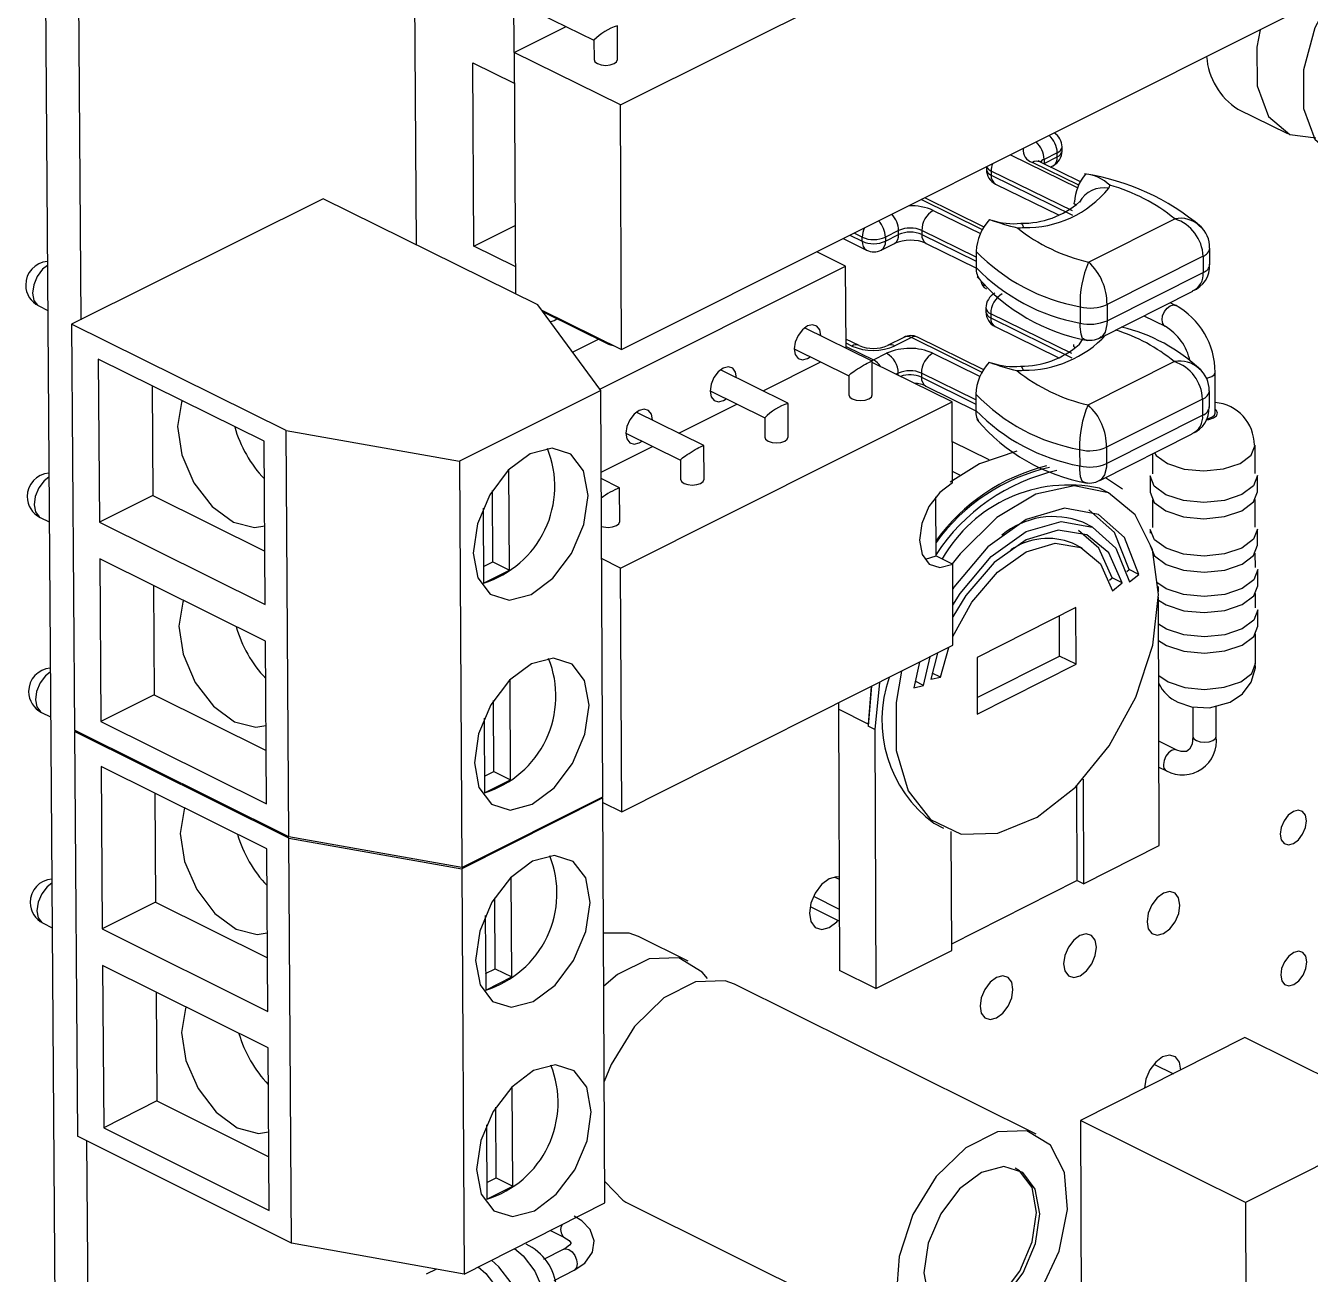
# Model space of a CAD drawing. Extents: x 0 to 161, y 0 to 212.
# Drawn here: x 100.675 to 105.571, y 149.614 to 154.374 of the extents above; entities that cross this region are included whole.
import ezdxf

# ---------------------------------------------------------------- set-up
doc = ezdxf.new("R2010")
doc.units = 0
doc.layers.get('0').update_dxf_attribs({"linetype": 'CONTINUOUS'})

msp = doc.modelspace()

# ---------------------------------------------------------------- linework, layer by layer
at = {"color": 7, "linetype": 'CONTINUOUS'}
for p, q in [((100.7365, 156.4361), (100.8031, 147.1366)), ((100.8632, 156.374), (100.8851, 153.2534)), ((102.9414, 154.0721), (105.4795, 155.3402)), ((102.1565, 154.6147), (102.1628, 153.5396)), ((102.5367, 154.2718), (102.535, 154.5906)), ((102.6321, 154.4211), (102.8406, 154.3184)), ((102.9461, 153.1396), (105.482, 154.4099)), ((102.5364, 154.2716), (102.7347, 154.3706)), ((102.9305, 154.2455), (102.9299, 154.374)), ((102.8406, 154.3187), (102.841, 154.245)), ((102.5364, 154.2716), (102.5414, 153.3527)), ((102.9414, 154.0721), (102.5364, 154.2716)), ((102.3793, 154.2331), (102.537, 154.1554)), ((102.3833, 153.534), (102.3793, 154.2331)), ((102.9461, 153.1396), (102.9414, 154.0721)), ((105.2948, 154.0564), (105.4843, 153.9634)), ((104.6063, 153.8897), (104.556, 153.8645)), ((104.5561, 153.8491), (104.6064, 153.8743)), ((104.6064, 153.8743), (104.6063, 153.8897)), ((104.6246, 153.8962), (104.6245, 153.9117)), ((104.3362, 153.8359), (104.3363, 153.8264)), ((104.6945, 153.7785), (104.5397, 153.8547)), ((104.556, 153.8645), (104.5561, 153.8491)), ((104.5797, 153.835), (104.5901, 153.8402)), ((104.6639, 153.6678), (104.3545, 153.82)), ((104.3545, 153.82), (104.3546, 153.8045)), ((104.3546, 153.8045), (104.664, 153.6523)), ((104.3711, 153.7706), (104.6107, 153.6527)), ((101.8086, 153.7146), (100.8502, 153.236)), ((102.6267, 153.3106), (101.8086, 153.7146)), ((104.3279, 153.6065), (104.1012, 153.7182)), ((104.6713, 153.6947), (104.6715, 153.7022)), ((104.7255, 153.4726), (105.0545, 153.6377)), ((102.3833, 153.534), (102.54, 153.6124)), ((104.002, 153.5933), (103.9516, 153.5681)), ((103.9516, 153.5526), (104.002, 153.5778)), ((104.002, 153.5778), (104.002, 153.5933)), ((104.0902, 153.5936), (104.0903, 153.5782)), ((102.5408, 153.4562), (102.3833, 153.534)), ((103.7904, 153.5625), (103.8799, 153.5184)), ((103.8633, 153.5523), (103.8633, 153.5677)), ((103.9354, 153.5185), (103.9858, 153.5438)), ((103.9516, 153.5681), (103.9516, 153.5526)), ((104.1068, 153.5443), (104.298, 153.4501)), ((103.8, 153.4576), (103.6897, 153.512)), ((104.2977, 153.5138), (104.2979, 153.4518)), ((105.162, 153.4951), (104.796, 153.3113)), ((105.162, 153.4951), (105.1622, 153.4332)), ((105.1882, 153.4645), (105.188, 153.5265)), ((102.8629, 152.9881), (103.8, 153.4576)), ((103.8014, 153.1445), (103.8, 153.4576)), ((104.7962, 153.2494), (105.1622, 153.4332)), ((104.3191, 153.3892), (104.3308, 153.3835)), ((104.7706, 153.1848), (105.1228, 153.3616)), ((100.7249, 153.3058), (100.7591, 153.2889)), ((102.8664, 152.9833), (102.6267, 153.3106)), ((102.6419, 153.2898), (102.9461, 153.1396)), ((102.647, 153.2828), (102.8958, 153.1599)), ((104.3346, 153.2981), (104.3346, 153.2826)), ((104.6934, 153.3026), (104.6936, 153.2406)), ((104.796, 153.3113), (104.7962, 153.2494)), ((105.0566, 153.308), (105.0361, 153.3181)), ((101.6682, 152.8309), (100.8502, 153.236)), ((100.8502, 153.236), (100.8612, 151.6883)), ((104.6622, 153.1239), (104.3529, 153.2762)), ((104.3529, 153.2762), (104.353, 153.2608)), ((104.353, 153.2608), (104.6622, 153.1084)), ((104.9364, 153.2681), (105.0173, 153.2282)), ((103.9007, 153.0955), (103.6434, 153.2224)), ((104.0214, 153.1861), (103.9598, 153.1552)), ((104.0505, 153.1851), (103.9876, 153.1536)), ((104.3264, 153.0624), (104.0743, 153.1867)), ((104.3694, 153.2269), (104.6093, 153.1087)), ((102.7593, 153.1295), (102.8577, 153.1788)), ((103.6042, 153.1422), (103.8119, 153.0398)), ((103.8515, 153.1548), (103.8012, 153.1796)), ((104.6695, 153.1508), (104.6697, 153.1582)), ((101.584, 152.7897), (100.9518, 153.1028)), ((100.9518, 153.1028), (100.9562, 152.4813)), ((103.4852, 152.9816), (103.7057, 153.0922)), ((103.9015, 152.9671), (103.901, 153.0951)), ((104.2054, 152.9405), (103.901, 153.0907)), ((103.9057, 153.1), (103.9561, 153.1252)), ((104.7237, 152.9282), (105.0525, 153.0934)), ((103.5802, 152.9347), (103.3229, 153.0618)), ((103.8119, 153.04), (103.8122, 152.9667)), ((104.0887, 153.0496), (104.0888, 153.0342)), ((105.2085, 152.8975), (105.208, 153.0518)), ((101.1565, 153.0014), (101.1594, 152.583)), ((104.1053, 153.0003), (104.2964, 152.9061)), ((102.8664, 152.9833), (102.3282, 152.7136)), ((102.8744, 151.4348), (102.8664, 152.9833)), ((102.9424, 152.3064), (104.2054, 152.9405)), ((103.2835, 152.9816), (103.4914, 152.879)), ((104.2066, 152.6309), (104.2054, 152.9405)), ((104.2961, 152.9697), (104.2963, 152.9078)), ((105.16, 152.9509), (104.7942, 152.767)), ((105.16, 152.9509), (105.1602, 152.8891)), ((105.1861, 152.9205), (105.186, 152.9824)), ((103.2594, 152.7738), (103.002, 152.901)), ((103.1644, 152.8207), (103.3851, 152.9314)), ((103.581, 152.8063), (103.5804, 152.9343)), ((103.4914, 152.8792), (103.4917, 152.8059)), ((104.7944, 152.7051), (105.1602, 152.8891)), ((101.678, 151.282), (101.6682, 152.8309)), ((101.6682, 152.8309), (102.3282, 152.7136)), ((102.9626, 152.8208), (103.1706, 152.718)), ((104.7688, 152.6407), (105.1208, 152.8177)), ((101.5879, 152.1678), (101.584, 152.7897)), ((102.868, 152.6721), (103.0643, 152.7705)), ((103.2603, 152.6453), (103.2597, 152.7734)), ((104.206, 152.789), (104.3454, 152.7202)), ((104.6916, 152.7582), (104.6918, 152.6963)), ((104.7942, 152.767), (104.7944, 152.7051)), ((105.3604, 152.6666), (105.3601, 152.7746)), ((102.3282, 152.7136), (102.3371, 151.1644)), ((103.1706, 152.7183), (103.1709, 152.6449)), ((104.9689, 152.7413), (104.9691, 152.6654)), ((102.5186, 152.299), (102.5165, 152.6817)), ((102.9383, 152.6127), (102.8681, 152.6474)), ((104.2064, 152.6761), (104.237, 152.661)), ((104.7906, 152.6507), (104.7897, 152.6511)), ((104.8552, 152.6072), (104.7906, 152.6507)), ((104.9603, 152.6577), (104.9605, 152.596)), ((105.3694, 152.5972), (105.3693, 152.6589)), ((102.4553, 152.3304), (102.4538, 152.6027)), ((102.9392, 152.4842), (102.9386, 152.6123)), ((104.8048, 152.5918), (104.767, 152.6105)), ((101.1594, 152.583), (100.9562, 152.4813)), ((101.1594, 152.583), (101.5866, 152.3711)), ((104.1446, 152.3527), (104.1437, 152.5786)), ((104.9694, 152.5663), (104.9698, 152.4614)), ((105.3609, 152.4626), (105.3606, 152.5675)), ((100.7306, 152.4995), (100.7648, 152.4825)), ((102.418, 152.5348), (102.4196, 152.2494)), ((100.9562, 152.4813), (101.5879, 152.1678)), ((104.7411, 152.4624), (104.7033, 152.4811)), ((104.9609, 152.4537), (104.961, 152.4396)), ((105.37, 152.3933), (105.3699, 152.455)), ((104.1041, 152.3405), (104.1446, 152.3527)), ((104.1446, 152.3527), (104.2078, 152.3214)), ((104.7018, 152.3825), (104.6639, 152.4012)), ((105.3614, 152.3085), (105.3612, 152.3636)), ((101.5888, 152.028), (100.9572, 152.3416)), ((100.9572, 152.3416), (100.9615, 151.721)), ((102.4193, 152.3123), (102.4553, 152.3304)), ((102.4553, 152.3304), (102.5186, 152.299)), ((102.9424, 152.3064), (102.8697, 152.3425)), ((102.9472, 151.377), (102.9424, 152.3064)), ((104.209, 152.0122), (104.2078, 152.3214)), ((102.4196, 152.2494), (102.5186, 152.299)), ((104.8049, 152.2601), (104.8155, 152.2688)), ((104.8533, 152.2501), (104.8155, 152.2688)), ((104.8713, 152.2937), (104.8801, 152.3005)), ((104.9179, 152.2818), (104.8801, 152.3005)), ((104.8812, 152.2535), (104.9179, 152.2818)), ((105.3705, 152.2392), (105.3703, 152.3008)), ((101.1617, 152.2401), (101.1645, 151.8229)), ((104.8169, 152.2203), (104.8533, 152.2501)), ((105.0217, 152.2276), (104.9862, 152.2512)), ((104.992, 152.2163), (104.9919, 152.236)), ((105.3618, 152.1544), (105.3617, 152.2094)), ((104.9951, 151.2484), (104.992, 152.1958)), ((104.6778, 152.156), (104.3007, 151.9661)), ((104.6155, 151.9712), (104.615, 152.1244)), ((104.6786, 151.94), (104.6778, 152.156)), ((105.3709, 152.0851), (105.3707, 152.1468)), ((105.0222, 152.0735), (104.9924, 152.0922)), ((101.5928, 151.4071), (101.5888, 152.028)), ((102.9472, 151.377), (104.209, 152.0122)), ((105.3624, 151.9423), (105.3621, 152.0554)), ((104.0971, 151.8587), (104.1224, 151.9686)), ((104.1501, 151.9825), (104.1249, 151.8833)), ((104.1615, 151.8903), (104.1926, 152.0039)), ((104.3007, 151.9661), (104.3016, 151.7501)), ((104.3013, 151.8129), (104.6155, 151.9712)), ((104.6786, 151.94), (104.6155, 151.9712)), ((104.0814, 151.9479), (104.0601, 151.8499)), ((104.3016, 151.7501), (104.6786, 151.94)), ((102.523, 151.4995), (102.5209, 151.8812)), ((103.9285, 151.8709), (103.9111, 151.6917)), ((104.0971, 151.8587), (104.0645, 151.8749)), ((104.1249, 151.8833), (104.1615, 151.8903)), ((104.1615, 151.8903), (104.1295, 151.9062)), ((101.1645, 151.8229), (100.9615, 151.721)), ((101.1645, 151.8229), (101.5915, 151.6107)), ((103.8983, 151.8558), (103.8859, 151.7042)), ((103.897, 151.8551), (103.8859, 151.7119)), ((104.0601, 151.8499), (104.0971, 151.8587)), ((102.4597, 151.5309), (102.4582, 151.8022)), ((103.7726, 151.7925), (103.7724, 151.7681)), ((103.8859, 151.7119), (103.7724, 151.7681)), ((103.7724, 151.7681), (103.7767, 150.772)), ((105.123, 151.7776), (105.1234, 151.6645)), ((105.2122, 151.6648), (105.2119, 151.7804)), ((100.7359, 151.7562), (100.7702, 151.7392)), ((100.9615, 151.721), (101.5928, 151.4071)), ((102.4225, 151.7344), (102.4241, 151.4498)), ((101.678, 151.282), (100.8612, 151.6883)), ((100.8658, 151.6859), (100.8612, 151.6836)), ((101.678, 151.2773), (100.8612, 151.6836)), ((100.8612, 151.6836), (100.8721, 150.1404)), ((103.8859, 151.7119), (103.8859, 151.7042)), ((103.9111, 151.6917), (103.8859, 151.7042)), ((103.9111, 151.6917), (103.9153, 150.7032)), ((105.062, 151.6128), (104.9938, 151.6466)), ((105.0625, 151.6126), (105.062, 151.6128)), ((101.5939, 151.2365), (100.9627, 151.5505)), ((100.9627, 151.5505), (100.967, 150.9308)), ((102.4238, 151.5128), (102.4597, 151.5309)), ((102.4597, 151.5309), (102.523, 151.4995)), ((104.9941, 151.5474), (105.0226, 151.5332)), ((102.4241, 151.4498), (102.523, 151.4995)), ((104.6801, 151.4762), (104.6814, 151.1153)), ((104.7052, 151.5023), (104.7066, 151.1028)), ((101.1671, 151.4488), (101.1699, 151.0328)), ((102.3371, 151.1644), (102.8744, 151.4348)), ((102.8744, 151.4301), (102.3371, 151.1597)), ((102.8744, 151.4301), (102.872, 151.4336)), ((102.8825, 149.8861), (102.8744, 151.4301)), ((102.8745, 151.4131), (102.9472, 151.377)), ((104.1356, 151.3337), (104.1734, 151.3149)), ((102.3371, 151.1644), (101.678, 151.282)), ((101.6878, 149.7329), (101.678, 151.2773)), ((101.678, 151.2773), (102.3371, 151.1597)), ((104.2044, 150.8491), (104.2026, 151.3026)), ((101.5979, 150.6164), (101.5939, 151.2365)), ((104.7066, 151.1028), (104.9951, 151.2484)), ((102.3371, 151.1597), (102.3459, 149.615)), ((102.5272, 150.7476), (102.5251, 151.1284)), ((103.7582, 151.1284), (103.7752, 151.12)), ((104.2043, 150.8743), (104.6814, 151.1153)), ((104.7066, 151.1028), (104.6814, 151.1153)), ((101.1699, 151.0328), (100.967, 150.9308)), ((101.1699, 151.0328), (101.5966, 150.8203)), ((102.4639, 150.7791), (102.4624, 151.0494)), ((103.6771, 151.0554), (103.7757, 151.0065)), ((103.6641, 151.0158), (103.7759, 150.9603)), ((100.7416, 150.9522), (100.7759, 150.9351)), ((102.4267, 150.9817), (102.4283, 150.6978)), ((100.967, 150.9308), (101.5979, 150.6164)), ((103.1995, 150.8076), (103.0104, 150.9016)), ((103.9153, 150.7032), (104.2044, 150.8491)), ((101.5987, 150.477), (100.968, 150.7915)), ((100.968, 150.7915), (100.9723, 150.1728)), ((102.428, 150.7609), (102.4639, 150.7791)), ((102.4283, 150.6978), (102.5272, 150.7476)), ((102.4639, 150.7791), (102.5272, 150.7476)), ((103.9153, 150.7032), (103.7767, 150.772)), ((101.1722, 150.6897), (101.175, 150.2749)), ((104.5261, 150.1483), (103.3761, 150.7198)), ((105.3207, 150.5165), (104.6953, 150.1999)), ((105.9498, 150.2045), (105.3207, 150.5165)), ((101.6027, 149.8579), (101.5987, 150.477)), ((104.975, 150.4158), (105.0491, 150.379)), ((102.5315, 149.9504), (102.5295, 150.3303)), ((101.175, 150.2749), (100.9723, 150.1728)), ((101.175, 150.2749), (101.6014, 150.0621)), ((102.4684, 149.9819), (102.4669, 150.2513)), ((105.3244, 149.8873), (104.6953, 150.1999)), ((104.6953, 150.1999), (104.6995, 148.9887)), ((105.9498, 150.2045), (105.3244, 149.8873)), ((100.9723, 150.1728), (101.6027, 149.8579)), ((102.4312, 150.1836), (102.4328, 149.9005)), ((101.6878, 149.7329), (100.8721, 150.1404)), ((100.9072, 150.1229), (100.9286, 147.0733)), ((102.4324, 149.9638), (102.4684, 149.9819)), ((102.4684, 149.9819), (102.5315, 149.9504)), ((102.4328, 149.9005), (102.5315, 149.9504)), ((102.3459, 149.615), (102.8825, 149.8861)), ((102.9628, 149.8894), (104.1121, 149.3166)), ((105.3244, 149.8873), (105.3279, 148.6755)), ((102.6754, 149.7815), (102.7259, 149.7563)), ((102.3459, 149.615), (101.6878, 149.7329)), ((102.7255, 149.7094), (102.6479, 149.6702)), ((102.2403, 149.6339), (102.2012, 149.6141)), ((102.6891, 149.5912), (102.7657, 149.63))]:
    msp.add_line(p, q, dxfattribs=at)
at = {"color": 8, "linetype": 'CONTINUOUS'}
for p, q in [((104.4278, 153.8818), (104.6845, 153.7555)), ((104.6886, 153.766), (104.512, 153.8528)), ((104.5561, 153.8491), (104.5537, 153.8478)), ((104.5561, 153.8491), (104.556, 153.8466)), ((104.3217, 153.5963), (104.0878, 153.7115)), ((104.1341, 153.6699), (104.3138, 153.5814)), ((103.8633, 153.5677), (103.8318, 153.5832)), ((104.2977, 153.4914), (104.0902, 153.5936)), ((104.0903, 153.5782), (104.2978, 153.476)), ((103.8163, 153.5754), (103.8633, 153.5523)), ((104.3201, 153.0522), (104.0505, 153.1851)), ((103.8237, 153.153), (103.8013, 153.164)), ((103.8014, 153.1515), (103.9057, 153.1)), ((103.9057, 153.1), (103.8993, 153.0962)), ((104.1326, 153.1259), (104.3122, 153.0373)), ((104.0005, 153.0493), (103.9927, 153.0454)), ((104.0005, 153.0416), (104.0005, 153.0493)), ((104.2961, 152.9473), (104.0887, 153.0496)), ((104.0888, 153.0342), (104.2962, 152.9319))]:
    msp.add_line(p, q, dxfattribs=at)
at = {"color": 7, "linetype": 'CONTINUOUS'}
for points in [[(106.0691, 154.7083), (106.0104, 154.7253), (105.895, 154.7083), (105.7756, 154.635), (105.6683, 154.5154), (105.5876, 154.3656), (105.5444, 154.206), (105.5446, 154.058), (105.5882, 153.9417), (105.6612, 153.8765)], [(105.3803, 154.3589), (105.3674, 154.2928), (105.3677, 154.1449), (105.4112, 154.0286), (105.4922, 153.9597), (105.5919, 153.9465)], [(102.841, 154.245), (102.8444, 154.2366), (102.8541, 154.2294), (102.8686, 154.2247), (102.8857, 154.223), (102.9029, 154.2248), (102.9174, 154.2297), (102.9271, 154.2369), (102.9305, 154.2454), (102.9305, 154.2455)], [(104.5397, 153.8547), (104.5334, 153.8584), (104.5333, 153.8584)], [(102.6745, 153.2453), (102.6892, 153.25), (102.6999, 153.2567)], [(103.7051, 153.192), (103.7051, 153.1928), (103.7012, 153.2146), (103.6902, 153.2292), (103.6737, 153.2344), (103.6544, 153.2294)], [(103.6544, 153.2294), (103.6351, 153.215), (103.6188, 153.1934), (103.608, 153.1678), (103.6042, 153.1422), (103.6082, 153.1204), (103.6192, 153.1058), (103.6356, 153.1006), (103.655, 153.1055), (103.6653, 153.1121)], [(103.8122, 153.0396), (103.8121, 153.0397), (103.8121, 153.0406), (103.8134, 153.0423), (103.8161, 153.0448), (103.8199, 153.048), (103.8249, 153.0517), (103.8308, 153.056), (103.8376, 153.0606), (103.8448, 153.0654), (103.8525, 153.0703), (103.8602, 153.0751), (103.8679, 153.0797), (103.8752, 153.0839), (103.8819, 153.0876), (103.8879, 153.0907), (103.8929, 153.0931), (103.8968, 153.0947), (103.8994, 153.0955), (103.9007, 153.0955)], [(103.3337, 153.0687), (103.3144, 153.0543), (103.2981, 153.0326), (103.2873, 153.007), (103.2835, 152.9814), (103.2875, 152.9596), (103.2985, 152.945), (103.315, 152.9398), (103.3343, 152.9448), (103.3448, 152.9514)], [(103.3845, 153.0313), (103.3845, 153.032), (103.3806, 153.0538), (103.3695, 153.0684), (103.3531, 153.0737), (103.3337, 153.0687)], [(101.2715, 152.9444), (101.2687, 152.9376), (101.2532, 152.846)], [(103.8122, 152.9667), (103.8156, 152.9582), (103.8253, 152.9511)], [(103.8253, 152.9511), (103.8398, 152.9463), (103.8569, 152.9447), (103.874, 152.9464), (103.8885, 152.9513), (103.8981, 152.9586), (103.9015, 152.9671), (103.9015, 152.9671)], [(103.0128, 152.9078), (102.9935, 152.8934), (102.9771, 152.8717), (102.9663, 152.8461), (102.9626, 152.8205), (102.9665, 152.7987), (102.9776, 152.7841), (102.994, 152.7788), (103.0134, 152.7838), (103.024, 152.7905)], [(103.0636, 152.8705), (103.0636, 152.8711), (103.0597, 152.8929), (103.0486, 152.9076), (103.0322, 152.9128), (103.0128, 152.9078)], [(105.1756, 152.8761), (105.1812, 152.877), (105.1956, 152.8819), (105.2052, 152.8891), (105.2085, 152.8975)], [(101.2532, 152.846), (101.27, 152.7385), (101.3164, 152.6313), (101.3855, 152.5409), (101.4666, 152.481), (101.5474, 152.4606), (101.586, 152.4672)], [(103.4917, 152.8059), (103.4951, 152.7974), (103.5048, 152.7902), (103.5193, 152.7855), (103.5364, 152.7838), (103.5535, 152.7856), (103.568, 152.7905), (103.5776, 152.7977), (103.581, 152.8062), (103.581, 152.8063)], [(102.6009, 152.2056), (102.6845, 152.268), (102.7552, 152.3617), (102.8022, 152.4725), (102.8183, 152.5834), (102.8011, 152.6777), (102.7532, 152.7409), (102.6819, 152.7635), (102.598, 152.7419), (102.5143, 152.6795), (102.4436, 152.5857), (102.3966, 152.4749), (102.3805, 152.3638), (102.3977, 152.2696), (102.4457, 152.2064), (102.517, 152.1839), (102.6009, 152.2056)], [(103.1708, 152.7179), (103.1707, 152.7179), (103.1707, 152.7188), (103.172, 152.7205), (103.1747, 152.723), (103.1785, 152.7262), (103.1835, 152.73), (103.1894, 152.7342), (103.1962, 152.7389), (103.2035, 152.7437), (103.2111, 152.7486), (103.2189, 152.7534), (103.2265, 152.7579), (103.2338, 152.7621), (103.2406, 152.7659), (103.2465, 152.769), (103.2515, 152.7714), (103.2554, 152.773), (103.2581, 152.7738), (103.2594, 152.7738)], [(104.4527, 152.7522), (104.3106, 152.7041), (104.1988, 152.6336)], [(105.0205, 152.5858), (104.976, 152.6187), (104.9603, 152.6576), (104.9603, 152.6577)], [(105.3693, 152.6589), (105.3539, 152.62), (105.3098, 152.5868), (105.2436, 152.5645), (105.1653, 152.5564), (105.087, 152.5639), (105.0205, 152.5858)], [(103.1709, 152.6449), (103.1743, 152.6364), (103.184, 152.6293), (103.1985, 152.6245), (103.2156, 152.6229), (103.2327, 152.6246), (103.2472, 152.6295), (103.2569, 152.6367), (103.2603, 152.6453), (103.2603, 152.6453)], [(104.2066, 152.6309), (104.1584, 152.5949), (104.1176, 152.5408), (104.0905, 152.4768), (104.0812, 152.4128), (104.091, 152.3584), (104.1185, 152.3219), (104.1595, 152.309), (104.2078, 152.3214)], [(104.9921, 152.2061), (104.9692, 152.3767), (104.9037, 152.5098), (104.8014, 152.5935), (104.6713, 152.6203), (104.525, 152.5878), (104.3756, 152.4988), (104.2362, 152.3613), (104.2057, 152.3225)], [(104.9605, 152.596), (104.9605, 152.5959), (104.9762, 152.557), (105.0207, 152.5241), (105.0872, 152.5022), (105.1655, 152.4948), (105.2438, 152.5028), (105.31, 152.5251), (105.3541, 152.5584), (105.3694, 152.5972)], [(104.9179, 152.2818), (104.8623, 152.4231), (104.7639, 152.5107), (104.6341, 152.5346), (104.4877, 152.4918), (104.3415, 152.3874), (104.2122, 152.2332), (104.2082, 152.227)], [(104.8801, 152.3005), (104.8244, 152.4418), (104.7269, 152.529)], [(102.8691, 152.4656), (102.8774, 152.4634), (102.8945, 152.4617), (102.9116, 152.4635), (102.9261, 152.4684), (102.9358, 152.4756), (102.9392, 152.4842), (102.9392, 152.4842)], [(104.2084, 152.1648), (104.2361, 152.2091), (104.3543, 152.35), (104.4879, 152.4455), (104.6217, 152.4846), (104.7403, 152.4628), (104.8302, 152.3827), (104.8812, 152.2535)], [(104.8533, 152.2501), (104.8031, 152.364), (104.719, 152.4335), (104.6101, 152.451), (104.488, 152.4146), (104.3661, 152.3283), (104.2576, 152.2013), (104.2086, 152.1202)], [(105.0212, 152.3818), (104.9767, 152.4147), (104.9609, 152.4536), (104.9609, 152.4537)], [(105.3699, 152.455), (105.3545, 152.4161), (105.3104, 152.3828), (105.2442, 152.3605), (105.166, 152.3524), (105.0876, 152.3599), (105.0212, 152.3818)], [(104.8155, 152.2688), (104.7653, 152.3827), (104.6875, 152.4491)], [(104.2089, 152.0451), (104.2809, 152.1764), (104.3785, 152.2906), (104.4882, 152.3683), (104.598, 152.401), (104.696, 152.3853), (104.7717, 152.3228), (104.8169, 152.2203)], [(104.9611, 152.3921), (104.9611, 152.392), (104.9769, 152.353), (105.0214, 152.3201), (105.0878, 152.2982), (105.1661, 152.2908), (105.2444, 152.2988), (105.3106, 152.3212), (105.3547, 152.3544), (105.37, 152.3933)], [(105.3703, 152.3008), (105.355, 152.2619), (105.3108, 152.2287), (105.2446, 152.2063), (105.1664, 152.1983), (105.0881, 152.2058), (105.0217, 152.2276)], [(104.013, 151.9135), (103.9919, 151.7946), (103.9927, 151.6105), (104.0376, 151.457), (104.1227, 151.3476), (104.2404, 151.2921), (104.3801, 151.2953), (104.5295, 151.3569), (104.6753, 151.4714), (104.8046, 151.6287), (104.906, 151.8147), (104.9703, 152.013), (104.9921, 152.2061), (104.9921, 152.2061)], [(104.9921, 152.1847), (105.0219, 152.166), (105.0883, 152.1441), (105.1666, 152.1366), (105.2448, 152.1447), (105.311, 152.167), (105.3551, 152.2003), (105.3705, 152.2392)], [(101.2764, 152.1831), (101.2738, 152.1768), (101.2583, 152.0854)], [(105.3707, 152.1468), (105.3554, 152.1078), (105.3113, 152.0746), (105.2451, 152.0522), (105.1669, 152.0442), (105.0886, 152.0517), (105.0222, 152.0735)], [(101.2583, 152.0854), (101.2751, 151.9779), (101.3215, 151.8709), (101.3905, 151.7805), (101.4715, 151.7205), (101.5523, 151.7001), (101.5909, 151.7066)], [(104.9925, 152.0306), (105.0224, 152.0119), (105.0888, 151.99), (105.1671, 151.9826), (105.2453, 151.9906), (105.3115, 152.013), (105.3556, 152.0462), (105.3709, 152.0851)], [(102.6053, 151.4059), (102.6888, 151.4684), (102.7594, 151.5621), (102.8064, 151.6728), (102.8225, 151.7836), (102.8053, 151.8777), (102.7574, 151.9407), (102.6862, 151.9632), (102.6023, 151.9415), (102.5187, 151.879), (102.448, 151.7853), (102.4011, 151.6745), (102.385, 151.5636), (102.4022, 151.4695), (102.4502, 151.4065), (102.5214, 151.3842), (102.6053, 151.4059)], [(105.0663, 151.7954), (105.118, 151.7779), (105.1872, 151.7738), (105.2658, 151.7947), (105.3125, 151.8268), (105.3457, 151.8716), (105.3616, 151.9259), (105.36, 151.9421)], [(105.1234, 151.6645), (105.12, 151.6356), (105.1107, 151.6155), (105.0993, 151.6069), (105.0791, 151.6066), (105.062, 151.6128)], [(101.2815, 151.3919), (101.279, 151.3861), (101.2636, 151.2948)], [(105.5561, 151.3424), (105.5522, 151.3639), (105.5414, 151.3783), (105.5251, 151.3835), (105.5061, 151.3785), (105.487, 151.3642), (105.4709, 151.3427), (105.4601, 151.3174), (105.4564, 151.292), (105.4602, 151.2705), (105.4711, 151.2561), (105.4873, 151.251), (105.5064, 151.256), (105.5255, 151.2703), (105.5416, 151.2917), (105.5523, 151.3171), (105.5561, 151.3424)], [(101.2636, 151.2948), (101.2804, 151.1875), (101.3267, 151.0806), (101.3956, 150.9902), (101.4766, 150.9302), (101.5574, 150.9097), (101.5959, 150.9161)], [(102.6093, 150.6539), (102.6929, 150.7164), (102.7634, 150.8101), (102.8103, 150.9206), (102.8264, 151.0313), (102.8092, 151.1253), (102.7614, 151.1882), (102.6902, 151.2105), (102.6064, 151.1887), (102.5229, 151.1262), (102.4522, 151.0325), (102.4053, 150.9218), (102.3892, 150.8111), (102.4065, 150.7171), (102.4544, 150.6543), (102.5256, 150.6321), (102.6093, 150.6539)], [(103.7752, 151.1278), (103.7655, 151.1289), (103.7366, 151.1214), (103.7078, 151.0998), (103.6834, 151.0675), (103.6672, 151.0293), (103.6617, 150.991), (103.6676, 150.9586), (103.684, 150.9369), (103.7086, 150.9292), (103.7374, 150.9367), (103.7662, 150.9583), (103.7706, 150.963)], [(105.0738, 151.0218), (105.069, 151.0488), (105.0553, 151.0669), (105.0349, 151.0733), (105.011, 151.067), (104.987, 151.049), (104.9667, 151.0221), (104.9533, 150.9903), (104.9486, 150.9585), (104.9534, 150.9315), (104.9671, 150.9134), (104.9875, 150.907), (105.0115, 150.9133), (105.0354, 150.9312), (105.0557, 150.9581), (105.0691, 150.9899), (105.0738, 151.0218)], [(103.0104, 150.9016), (102.975, 150.9147), (102.8771, 150.915)], [(104.7559, 150.8611), (104.751, 150.8881), (104.7373, 150.9062), (104.7169, 150.9126), (104.6929, 150.9063), (104.669, 150.8883), (104.6487, 150.8614), (104.6352, 150.8296), (104.6305, 150.7977), (104.6354, 150.7707), (104.6491, 150.7526), (104.6695, 150.7462), (104.6935, 150.7525), (104.7174, 150.7705), (104.7377, 150.7974), (104.7512, 150.8292), (104.7559, 150.8611)], [(105.5575, 150.8052), (105.5536, 150.8267), (105.5428, 150.8411), (105.5266, 150.8461), (105.5075, 150.8412), (105.4885, 150.8269), (105.4723, 150.8054), (105.4616, 150.7801), (105.4579, 150.7548), (105.4617, 150.7333), (105.4726, 150.7189), (105.4888, 150.7138), (105.5079, 150.7188), (105.5269, 150.7331), (105.543, 150.7545), (105.5538, 150.7798), (105.5575, 150.8052)], [(103.2729, 150.7413), (103.2536, 150.7662), (103.1641, 150.8207), (103.0514, 150.8173), (102.9309, 150.7565), (102.8782, 150.7121)], [(104.4376, 150.7002), (104.4327, 150.7273), (104.419, 150.7454), (104.3986, 150.7517), (104.3746, 150.7455), (104.3506, 150.7275), (104.3303, 150.7005), (104.3168, 150.6687), (104.3122, 150.6368), (104.317, 150.6098), (104.3307, 150.5917), (104.3512, 150.5854), (104.3752, 150.5916), (104.3992, 150.6096), (104.4194, 150.6366), (104.433, 150.6684), (104.4376, 150.7002)], [(103.3761, 150.7198), (103.3407, 150.7329), (103.228, 150.7295), (103.1075, 150.6687), (102.9953, 150.5586), (102.9066, 150.4142), (102.88, 150.3496)], [(101.2863, 150.6328), (101.2841, 150.6275), (101.2687, 150.5363)], [(101.2687, 150.5363), (101.2854, 150.4292), (101.3318, 150.3223), (101.4006, 150.232), (101.4816, 150.172), (101.5623, 150.1513), (101.6008, 150.1578)], [(105.0771, 150.393), (105.0717, 150.4227), (105.0567, 150.4426), (105.0343, 150.4496), (105.0079, 150.4427), (104.9815, 150.4229), (104.9592, 150.3933), (104.9443, 150.3583), (104.9392, 150.3233)], [(102.6137, 149.8566), (102.6971, 149.9191), (102.7676, 150.0127), (102.8145, 150.1232), (102.8306, 150.2338), (102.8134, 150.3275), (102.7656, 150.3903), (102.6945, 150.4124), (102.6108, 150.3906), (102.5273, 150.3281), (102.4567, 150.2344), (102.4098, 150.1238), (102.3937, 150.0132), (102.411, 149.9194), (102.4588, 149.8567), (102.53, 149.8347), (102.6137, 149.8566)], [(104.3209, 149.3307), (104.4392, 149.4179), (104.5413, 149.5475), (104.6134, 149.702), (104.6459, 149.8606), (104.6343, 150.002), (104.5801, 150.1069), (104.4907, 150.1614), (104.3781, 150.1578), (104.2575, 150.0968), (104.1453, 149.9865), (104.0565, 149.8419), (104.0033, 149.6824), (103.9928, 149.5297), (104.0264, 149.4044), (104.0995, 149.3235), (104.2023, 149.2978), (104.3209, 149.3307)], [(104.3204, 149.462), (104.4047, 149.5254), (104.4761, 149.6202), (104.5236, 149.7322), (104.54, 149.8441), (104.5228, 149.9391), (104.4747, 150.0026), (104.4029, 150.0249), (104.3183, 150.0028), (104.2339, 149.9394), (104.1625, 149.8445), (104.1149, 149.7325), (104.0985, 149.6204), (104.1158, 149.5255), (104.164, 149.462), (104.2358, 149.4397), (104.3204, 149.462)], [(104.3077, 149.4683), (104.3921, 149.5317), (104.4635, 149.6265), (104.5109, 149.7385), (104.5274, 149.8504), (104.5102, 149.9454), (104.462, 150.0089), (104.4459, 150.0186)], [(102.882, 149.968), (102.9502, 149.8964), (102.9628, 149.8894)], [(102.7657, 149.63), (102.8058, 149.6571), (102.8356, 149.6987), (102.8419, 149.7421), (102.8268, 149.7845), (102.7947, 149.8183), (102.7656, 149.836)], [(102.7259, 149.7563), (102.7459, 149.7432), (102.753, 149.7343), (102.7533, 149.7329), (102.7477, 149.7247), (102.7297, 149.7117), (102.7255, 149.7094)], [(102.5166, 149.3242), (102.5271, 149.3307), (102.5582, 149.3725), (102.5689, 149.4348), (102.5575, 149.5081), (102.5258, 149.5813), (102.4786, 149.6432), (102.4502, 149.6677)], [(102.3997, 149.6422), (102.4281, 149.6177), (102.4753, 149.5558), (102.507, 149.4826), (102.5184, 149.4093), (102.5078, 149.347), (102.4767, 149.3052), (102.4661, 149.2987)]]:
    msp.add_lwpolyline(points, dxfattribs=at)
at = {"color": 8, "linetype": 'CONTINUOUS'}
for points in [[(104.6778, 153.6884), (104.6756, 153.6909), (104.6713, 153.6947)], [(104.4677, 153.6207), (104.4704, 153.6199), (104.4742, 153.6146), (104.4783, 153.6047)], [(100.7578, 153.4602), (100.7397, 153.4456), (100.7193, 153.4185), (100.7057, 153.3864), (100.7011, 153.3543), (100.7061, 153.327), (100.7201, 153.3087), (100.7249, 153.3058)], [(105.0056, 153.2524), (105.0079, 153.2683), (105.0147, 153.2843), (105.0249, 153.2978), (105.0369, 153.3067), (105.0489, 153.3098), (105.0566, 153.308)], [(104.7084, 153.1798), (104.7027, 153.1821), (104.697, 153.1981), (104.6939, 153.2265), (104.6936, 153.2406)], [(104.7962, 153.2494), (104.7956, 153.2352), (104.7887, 153.2059), (104.7758, 153.1882), (104.77, 153.1863)], [(104.6761, 153.1443), (104.6738, 153.1469), (104.6695, 153.1508)], [(104.6894, 153.1579), (104.7002, 153.1745), (104.7063, 153.1813)], [(104.466, 153.0765), (104.4687, 153.0756), (104.4725, 153.0703), (104.4766, 153.0605)], [(105.1736, 153.0302), (105.1807, 153.0313), (105.1951, 153.0362), (105.2047, 153.0434), (105.208, 153.0518)], [(105.1732, 152.8713), (105.1846, 152.8729), (105.2019, 152.8788), (105.2134, 152.8874), (105.2174, 152.8976), (105.2133, 152.9078), (105.2085, 152.9122)], [(104.9771, 152.7454), (104.9839, 152.7361), (105.0264, 152.7046)], [(105.0264, 152.7046), (105.09, 152.6837), (105.165, 152.6766), (105.2398, 152.6843), (105.3032, 152.7056), (105.3454, 152.7374), (105.3601, 152.7744)], [(104.7065, 152.6356), (104.7009, 152.6379), (104.6952, 152.6539), (104.6921, 152.6822), (104.6918, 152.6963)], [(104.7944, 152.7051), (104.7938, 152.691), (104.7868, 152.6617), (104.774, 152.644), (104.7682, 152.6422)], [(100.7636, 152.6536), (100.7455, 152.639), (100.7251, 152.6119), (100.7115, 152.5799), (100.7069, 152.5478), (100.7119, 152.5206), (100.7259, 152.5023), (100.7306, 152.4995)], [(104.993, 151.8969), (105.0291, 151.8723), (105.0926, 151.8513), (105.1675, 151.8442), (105.2423, 151.8519), (105.3056, 151.8733), (105.3478, 151.9051), (105.3624, 151.9423)], [(100.7689, 151.9101), (100.7509, 151.8955), (100.7304, 151.8685), (100.7169, 151.8365), (100.7123, 151.8044), (100.7173, 151.7772), (100.7312, 151.759), (100.7359, 151.7562)], [(105.1234, 151.6645), (105.1234, 151.6645), (105.1268, 151.656), (105.1365, 151.6488)], [(105.1365, 151.6488), (105.1509, 151.6441), (105.1679, 151.6425), (105.1849, 151.6442), (105.1993, 151.6491), (105.2089, 151.6563), (105.2122, 151.6648)], [(105.062, 151.6128), (105.0542, 151.6146), (105.0422, 151.6115), (105.0302, 151.6025), (105.0201, 151.5891), (105.0133, 151.5732), (105.011, 151.5572)], [(100.7747, 151.1059), (100.7566, 151.0913), (100.7362, 151.0642), (100.7227, 151.0323), (100.7181, 151.0003), (100.7231, 150.9731), (100.737, 150.955), (100.7416, 150.9522)], [(102.5384, 149.7123), (102.5708, 149.6851), (102.6159, 149.6259), (102.6463, 149.5559), (102.6572, 149.4858), (102.647, 149.4262), (102.6173, 149.3862), (102.6072, 149.3801)], [(102.7255, 149.7094), (102.7334, 149.7113), (102.7454, 149.7082)], [(102.7454, 149.7082), (102.7575, 149.6993), (102.7677, 149.6858), (102.7746, 149.6699), (102.7771, 149.654), (102.7748, 149.6405), (102.768, 149.6314), (102.7657, 149.63)]]:
    msp.add_lwpolyline(points, dxfattribs=at)
at = {"color": 7, "linetype": 'CONTINUOUS'}
for centre, radius, start, end in [((103.0029, 154.1564), 0.2295, 108.5503, 134.9999), ((105.4331, 154.2745), 0.2582, 184.0297, 237.6285), ((104.5621, 153.9115), 0.0624, 0.2014, 59.22), ((104.5622, 153.896), 0.0624, 296.6162, 0.2028), ((104.3986, 153.8266), 0.0624, 180.2177, 243.7996), ((104.864, 153.6873), 0.1931, 141.0408, 175.5779), ((104.5746, 152.9224), 0.8973, 49.648, 81.2683), ((104.698, 153.6524), 0.1571, 46.1182, 84.1952), ((104.4884, 154.0087), 0.4041, 268.56, 321.0087), ((104.7471, 153.7825), 0.0621, 333.0989, 344.1765), ((104.6276, 153.1152), 0.6747, 50.7522, 74.5935), ((104.4724, 153.9557), 0.335, 269.2367, 310.8416), ((104.1803, 153.5926), 0.0901, 120.8646, 179.3244), ((104.4871, 153.5057), 0.1896, 136.939, 177.5448), ((104.7424, 154.753), 1.1852, 250.5931, 255.9318), ((104.4399, 153.8724), 0.2532, 250.8392, 276.3416), ((105.0761, 153.5348), 0.1051, 46.0364, 101.8607), ((105.0059, 153.4891), 0.1563, 2.1793, 71.8759), ((104.0465, 153.4932), 0.1096, 66.46, 113.9613), ((104.0465, 153.4777), 0.1096, 66.4595, 113.962), ((104.4417, 154.0283), 0.4252, 271.6955, 274.9315), ((104.8797, 154.1392), 0.6842, 231.5533, 256.9745), ((105.0844, 153.5305), 0.1028, 357.769, 51.0082), ((103.9071, 153.6682), 0.1096, 246.4569, 293.9645), ((103.9071, 153.6527), 0.1096, 246.4566, 293.9651), ((104.0468, 153.4027), 0.1537, 67.0366, 113.3978), ((103.9074, 153.5744), 0.0624, 243.7691, 296.6152), ((104.8229, 154.0216), 0.7306, 224.0309, 259.7894), ((100.7645, 153.386), 0.0894, 94.3659, 180.4099), ((104.3598, 153.445), 0.0623, 173.7058, 222.6948), ((104.8232, 153.9595), 0.7305, 224.0252, 259.7868), ((105.0845, 153.3168), 0.3913, 156.537, 182.0857), ((104.5831, 153.3143), 0.2129, 359.2026, 48.0292), ((105.085, 153.4584), 0.1022, 291.1824, 3.4737), ((100.7645, 153.386), 0.0894, 180.4099, 243.6546), ((104.8517, 153.8853), 0.7226, 220.4022, 259.7011), ((104.3569, 153.4074), 0.0422, 187.5793, 240.736), ((104.3969, 153.2983), 0.0624, 116.6402, 180.2179), ((104.4429, 153.2752), 0.09, 120.8892, 179.3055), ((104.7318, 153.4578), 0.1599, 256.1085, 293.6809), ((104.9165, 153.0524), 0.2916, 359.8986, 61.274), ((104.397, 153.2829), 0.0623, 180.2178, 243.7656), ((104.732, 153.3958), 0.1598, 256.1062, 293.6848), ((104.0488, 153.1352), 0.0575, 63.6362, 118.0678), ((104.7325, 153.2436), 0.0688, 249.2835, 303.1849), ((104.694, 152.574), 0.6703, 46.7151, 76.3925), ((104.913, 153.0529), 0.2041, 12.1106, 59.2382), ((102.9178, 153.2101), 0.0547, 221.5913, 265.8382), ((103.905, 153.3392), 0.2032, 246.43, 293.9912), ((103.9052, 153.2803), 0.1365, 246.8619, 293.5789), ((104.0451, 152.9253), 0.2188, 66.431, 113.9903), ((104.4706, 153.4109), 0.3344, 269.2463, 310.9073), ((103.9103, 153.0475), 0.0902, 1.1464, 59.4892), ((104.1788, 153.0486), 0.0901, 120.8836, 179.3096), ((104.4855, 152.9615), 0.1896, 136.9458, 177.535), ((104.7391, 154.2008), 1.1771, 250.5382, 255.9123), ((104.4383, 153.3276), 0.2526, 250.8109, 276.3506), ((105.0741, 152.9906), 0.1051, 46.0091, 101.8713), ((105.0039, 152.945), 0.1562, 2.1945, 71.8619), ((104.045, 152.9494), 0.1094, 66.4257, 113.9956), ((104.44, 153.4834), 0.4245, 271.6983, 274.9381), ((104.878, 153.594), 0.6834, 231.5072, 256.9516), ((105.0825, 152.9864), 0.1027, 357.756, 50.9736), ((104.0596, 152.9032), 0.1074, 64.8364, 87.855), ((104.8213, 153.4765), 0.7299, 223.9801, 259.7668), ((103.6568, 152.7114), 0.2357, 108.9, 134.5744), ((104.358, 152.901), 0.0621, 173.6878, 222.6686), ((104.8215, 153.4145), 0.7298, 223.9744, 259.7642), ((105.0829, 152.7724), 0.3915, 156.5501, 182.077), ((104.5812, 152.7699), 0.213, 359.2178, 48.0068), ((105.083, 152.9144), 0.1021, 291.221, 3.4752), ((105.1936, 152.7744), 0.164, 0.0003, 84.8383), ((101.9292, 152.974), 0.4754, 195.7123, 223.5817), ((104.85, 153.3405), 0.722, 220.3519, 259.6789), ((102.3056, 152.618), 0.3859, 287.1873, 21.9918), ((104.73, 152.9131), 0.1596, 256.0886, 293.7148), ((104.7449, 151.9771), 0.741, 104.0125, 144.1346), ((104.7302, 152.8512), 0.1595, 256.0861, 293.7189), ((100.7703, 152.5795), 0.0894, 94.3658, 180.4098), ((104.7398, 151.9747), 0.7338, 102.876, 144.2386), ((104.7697, 151.9493), 0.7471, 102.7592, 146.7883), ((103.0419, 152.3478), 0.2844, 111.3512, 127.5564), ((104.6503, 152.0689), 0.554, 77.8449, 150.5611), ((104.7307, 152.6994), 0.0688, 249.2724, 303.2021), ((100.7703, 152.5795), 0.0894, 180.4114, 243.6015), ((104.5906, 152.1966), 0.306, 68.3943, 129.8141), ((104.5705, 152.17), 0.2494, 68.0009, 124.4061), ((101.9343, 152.2137), 0.4755, 195.8894, 223.5677), ((102.3099, 151.8183), 0.3858, 287.2209, 21.8999), ((100.7756, 151.8362), 0.0893, 94.3657, 180.4098), ((104.4283, 151.727), 0.4903, 160.6065, 233.3443), ((105.126, 151.93), 0.1473, 205.5439, 246.121), ((100.7756, 151.8362), 0.0893, 180.4095, 243.5557), ((105.0839, 151.6474), 0.1295, 241.7913, 7.7182), ((105.0348, 151.554), 0.0241, 172.2059, 239.4987), ((101.9395, 151.4236), 0.4756, 196.0747, 223.5529), ((102.3139, 151.0662), 0.3858, 287.2526, 21.8133), ((100.7814, 151.0321), 0.0892, 94.3657, 180.4097), ((100.7814, 151.0321), 0.0892, 180.4095, 243.5036), ((101.9445, 150.6655), 0.4757, 196.252, 223.5389), ((102.3182, 150.2689), 0.3858, 287.2858, 21.7218), ((102.4997, 149.548), 0.1986, 302.779, 65.4902)]:
    msp.add_arc(centre, radius, start, end, dxfattribs=at)
at = {"color": 8, "linetype": 'CONTINUOUS'}
for centre, radius, start, end in [((104.4623, 153.8616), 0.0938, 1.7853, 47.529), ((104.5126, 153.8868), 0.0937, 1.7842, 47.5304), ((104.5254, 153.9), 0.049, 172.5748, 254.0781), ((104.5717, 153.87), 0.035, 301.86, 7.0973), ((104.5973, 153.9157), 0.0275, 289.0935, 351.6408), ((104.5974, 153.9002), 0.0275, 289.0943, 351.6416), ((104.3634, 153.8305), 0.0275, 188.774, 251.3189), ((104.3655, 153.849), 0.0309, 203.9629, 249.3244), ((104.4398, 153.8191), 0.0853, 160.4908, 179.3615), ((104.5276, 153.8267), 0.0305, 66.6625, 120.8731), ((104.5714, 153.83), 0.0378, 114.0208, 141.6207), ((104.3903, 153.8009), 0.0359, 174.2596, 237.6223), ((104.784, 153.6496), 0.1065, 79.9701, 150.5526), ((104.0488, 153.476), 0.2118, 66.2584, 92.3065), ((103.8573, 153.5649), 0.0944, 1.8989, 43.7119), ((103.9077, 153.5902), 0.0943, 1.8989, 43.711), ((103.9526, 153.5662), 0.0893, 155.6915, 179.0039), ((103.9663, 153.5739), 0.0359, 302.8203, 6.2149), ((104.126, 153.5746), 0.0359, 174.2804, 237.6183), ((103.8981, 153.5482), 0.035, 173.3683, 238.5538), ((103.9169, 153.5482), 0.035, 301.8837, 7.1571), ((105.1485, 153.5328), 0.04, 289.8431, 350.9375), ((105.0945, 153.4255), 0.0682, 293.899, 6.4739), ((105.1498, 153.4699), 0.0388, 288.722, 352.1062), ((104.3617, 153.3023), 0.0275, 188.7445, 251.2658), ((104.3618, 153.2868), 0.0275, 188.745, 251.2608), ((104.3886, 153.2572), 0.0358, 174.2568, 237.601), ((105.0296, 153.2491), 0.0243, 172.2675, 239.1021), ((104.035, 153.1569), 0.0322, 61.2207, 115.0972), ((104.064, 153.1627), 0.0262, 66.6241, 120.9115), ((104.4816, 153.4846), 0.4241, 269.3192, 317.0373), ((104.6341, 152.5844), 0.6589, 50.5796, 72.8256), ((103.8394, 153.1267), 0.0306, 67.2321, 120.8624), ((103.9721, 153.1272), 0.0305, 59.5062, 113.0753), ((103.8693, 153.0327), 0.0765, 33.409, 61.5376), ((104.0447, 152.9316), 0.1116, 66.7306, 108.6451), ((104.1245, 153.0306), 0.0358, 174.2765, 237.5963), ((105.1464, 152.9886), 0.0401, 289.8938, 350.9724), ((105.1477, 152.9258), 0.0388, 288.776, 352.1372), ((105.0926, 152.8814), 0.0681, 293.9294, 6.4843), ((102.751, 149.784), 0.0374, 148.3956, 227.8082)]:
    msp.add_arc(centre, radius, start, end, dxfattribs=at)

doc.saveas('drawing.dxf')
